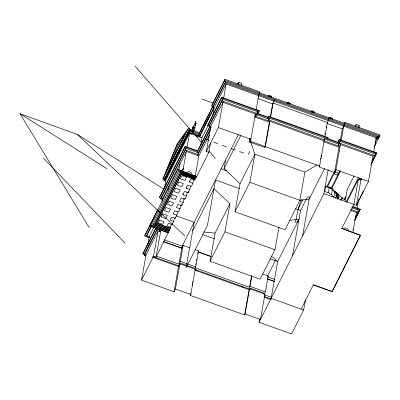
<?xml version="1.0" encoding="UTF-8"?>
<svg xmlns="http://www.w3.org/2000/svg" width="400" height="400" viewBox="0 0 400 400"><rect width="100%" height="100%" fill="white"/><g stroke="black" fill="none" stroke-linecap="round" stroke-linejoin="round"><path stroke-width="0.6" d="M149.52 237.735L144.765 236.03L144.94 235.05L157.925 209.29L156.37 213.005M144.655 254.63L142.895 254L143 253.425L155.705 228.21M149.225 237.58L146.305 236.535L146.48 235.555M144.29 255.315L144.61 253.525L157.13 228.685L156.815 230.475L144.29 255.315L146.045 255.945M168.26 232.885L149.535 225.945L168.295 232.675L156.07 257.07L153.565 256.17L158.065 230.925L146.005 254.845L141.51 280.095L174.025 291.76L175.415 289L179.915 263.75L195.295 269.27L190.8 294.52L190.335 295.44L244.61 314.915L245.075 313.995L249.575 288.745L264.955 294.265L260.46 319.515L245.075 313.995M147.74 245.11L149.27 236.51L153.76 227.61M168.76 231.755L151.285 225.265L168.795 231.545L168.295 232.675M169.26 230.625L153.04 224.585L169.295 230.42L168.795 231.545M169.295 230.42L169.76 229.5L154.79 223.905L180.105 173.675M160.96 198.24L159.46 197.7L159.56 197.125L185.16 146.34L197.665 150.83L197.565 151.4L185.055 146.915L185.16 146.34M163.955 180.385L164.125 179.405L189.48 129.105L189.305 130.085L163.955 180.385L165.75 181.03M169.76 229.5L170.26 228.37L156.54 223.225L181.215 174.28L194.93 179.425L181.215 174.28M162.56 199.63L160.855 199.02L161.17 197.23L186.305 147.365M187.06 147.235L189.575 133.11L165.495 180.89L164.865 180.665L165.04 179.69M162.04 201.525L162.57 198.55L186.775 150.52M164.41 188.2L165.835 180.215M159.635 229.58L159.315 231.375L160.155 229.7M156.07 257.07L160.565 231.82L161.4 230.16M168.035 190.05L168.685 186.415M196.64 176.575L177.915 169.635L196.64 176.575L208.83 152.39L210.54 142.775M178.975 169.915L180.055 163.855M170.26 228.37L171.3 224.215M154.755 224.115L180.39 173.12M170.76 227.24L167.135 225.94L168.46 223.305L172.09 224.61L172.295 223.445M185.525 150.075L185.845 148.285L198.35 152.77L198.03 154.56L185.525 150.075L160.855 199.02M164.865 180.665L189.29 132.21L189.465 131.23L164.58 180.61M172.09 224.61L173.685 221.445L174.305 217.95M182.655 171.955L186.31 151.44L198.815 155.93L195.26 175.9M173.685 221.445L170.055 220.14L171.63 217.015L175.26 218.315L175.47 217.15M175.26 218.315L176.855 215.15L177.48 211.66M193.135 130.155L193.51 128.23C193.32 127.49 193.025 128.335 192.45 129.58L193.165 126.54L192.8 128.29L195.64 121.45L195.255 123.175L195.715 122.48L195.78 122.92C197.175 121.86 193.685 128.95 194.695 128.225C195.255 125.71 194.815 130.005 194.265 130.48M176.855 215.15L173.225 213.85L174.805 210.72L178.435 212.025L180.03 208.86L180.755 204.785M180.03 208.86L176.4 207.555L178.015 204.355L181.64 205.655L183.235 202.49L179.61 201.19L181.27 197.895L184.895 199.195L186.495 196.03L182.865 194.73L183.07 193.565M181.64 205.655L181.955 203.91M183.235 202.49L183.965 198.415M182.865 194.73L184.54 191.4L188.17 192.7L189.765 189.535L186.14 188.235L186.345 187.07M184.895 199.195L185.105 198.035M186.495 196.03L187.22 191.955M186.14 188.235L187.685 185.16L191.315 186.465L192.91 183.3L189.28 181.995L189.49 180.83M188.17 192.7L188.38 191.535M212.91 106.065L199.485 132.695L199.31 133.675L189.305 130.085M189.765 189.535L190.39 186.045M189.29 132.21L199.925 136.025L200.095 135.045L213.71 108.035M192.91 183.3L193.635 179.225M163.66 241.765L181.5 248.12L181.675 247.145L181.21 248.065M174.025 291.76L178.525 266.51L179.915 263.75M156.3 256.025L178.945 264.15L181.965 247.2L181.5 248.12M189.28 181.995L190.875 178.83L194.505 180.135L194.72 178.925M200.66 145.58L202.085 137.595L208.22 125.42M178.945 264.15L180.335 261.39L183.18 245.42L190.015 247.87M153 224.795L179.565 171.96L195.825 177.79L194.93 179.425M151.25 225.475L178.74 170.795L196.25 177.08L195.785 178M222.88 98.245L208.965 125.845L207.715 125.4L221.73 97.225L259.25 110.685L257.29 114.94M212.78 115.285L214.09 107.915L212.84 107.465L213.015 106.485L211.765 106.035L211.94 105.06L224.925 79.295L259.94 91.86L258.11 96.765M211.195 127.465L209.11 126.715L209.43 124.925M208.83 152.39L206.33 151.495L210.825 126.245M207.715 125.4L221.73 97.225M211.765 106.035L224.75 80.275L224.925 79.295M209.11 126.715L222.095 100.955L222.415 99.165L258.685 112.18M212.84 107.465L225.36 82.625L225.535 81.645L198.845 134.595L198.33 136.25M206.33 151.495L218.385 127.57L222.885 102.325L256.65 114.44M223.63 98.12L226.15 83.99L199.925 136.025M190.335 295.44L190.765 293.035M192.155 285.22L192.37 284.02M192.585 282.815L192.8 281.615M194.94 269.595L195.15 268.4L181.02 263.33L180.555 264.25M251.855 275.94L249.995 286.38L249.53 287.3L195.255 267.83L195.58 265.985M195.8 264.755L196.02 263.53M196.565 260.455L196.785 259.23M197.77 253.7L197.99 252.475M195.255 267.83L195.72 266.91L198.56 250.94L195.145 249.71M238.155 84.56L238.56 82.3L241.69 83.425L241.285 85.68M317.145 164.79L304.9 172.115L299.885 200.275L285.045 229.715L235.02 211.765L240.035 183.61L224.075 168.635L225.625 159.945M278.98 227.1L274.95 249.75L260.11 279.19L210.085 261.24L215.1 233.085L229.94 203.64L213.98 188.67L192.645 230.99M210.085 261.24L224.925 231.8L229.94 203.64M264.895 147.52L269.39 122.27L269.855 121.35L265.355 146.6L264.895 147.52L249.51 142L250.155 138.395M249.51 142L250.9 139.24L255.4 113.99L254.935 114.91M256.15 109.785L258.84 94.68M255.935 115.085L255.72 116.28L257.115 113.52L257.43 111.73L256.875 112.835M259.25 110.685L257.755 114.02L339.045 143.185M235.02 211.765L249.86 182.325L254.875 154.165L250.735 141.98M268.7 95.655L268.68 96.36L268.7 95.655L270.325 95.75L271.7 96.735L271.3 97.3L271.16 97.05M268.135 117.745L268.7 116.25L327.98 137.52L327.415 139.015L327.98 137.52M267.67 118.665L268.7 116.25M268.92 119.11L268.605 120.9L269.385 118.19L268.92 119.11L256.04 114.49M270.36 116.835L272.655 103.94L274.685 99.28M270.605 117.145L273.12 103.02L327.395 122.495L324.88 136.62M244.61 314.915L249.11 289.665L249.575 288.745M249.53 287.3L251.61 275.635M250.465 289.52L250.68 288.325L263.56 292.945L263.35 294.14M287.37 102.865L287.52 102.685M287.905 103.26L289.64 103.68M305.46 299.8L303.64 310.02L291.585 333.94L259.07 322.275L259.605 319.27M264.265 294.11L265.375 291.9L268.22 275.935L262.525 273.89M311.41 111.49L311.565 111.315M311.035 111.28L311.22 110.915L312.845 111.01L314.225 111.99L313.825 112.56L313.68 112.305M301.255 199.525L297.94 209.55L296.16 219.545L294.795 222.255L297.655 221.895L297.86 220.735M292.455 256.03L300.57 210.495L306.18 199.365M302.555 235.995L309.325 197.99M328.155 169.725L323.885 193.675L356.405 205.34L368.46 181.42L372.955 156.17L340.44 144.505L335.945 169.755L334.55 172.515L319.17 166.995L319.49 165.19M320.56 159.18L320.775 157.975M320.99 156.775L321.205 155.57M324.965 134.47L325.18 133.24M326.165 127.71L326.385 126.485M319.17 166.995L319.635 166.075L324.13 140.825L324.915 138.115M329.135 117.775L328.325 120.655L326.935 123.415L342.315 128.93L340.345 139.99M325.59 186.88L324.77 191.485L328.34 192.81L331.435 194.775L333.83 197.235L334.755 192.055L332.355 189.595L329.265 187.635L326.715 186.685M328.34 192.81L329.265 187.635M339.29 139.405L337.795 142.735L339.29 139.405L376.805 152.865L370.86 165.03M301.14 309.12L313.365 284.73L331.54 291.25M340.435 140.425L338.58 144.105L338.265 145.895L339.655 143.135L339.975 141.345L374.99 153.91L374.67 155.7L371.91 161.18M334.55 172.515L339.05 147.265L340.905 143.585M331.435 194.775L332.355 189.595M341.19 140.3L343.88 125.195L344.985 122.375L380 134.94L379.825 135.92L374.075 147.325M342.315 128.93L344.17 125.25L344.985 122.375M335.685 198.3L336.3 194.85L334.755 192.055M355.715 126.74L356.115 124.48L359.245 125.605L358.845 127.865M324.885 186.9L326.745 186.735L331.745 188.53L344.385 199.74L344.695 197.995M345.075 201.32L347.155 189.65L354.115 175.845M360.47 235.36L341.75 228.42L360.47 235.36L332.09 291.665L313.33 284.935M332.09 291.665L360.505 235.15M356.405 205.34L360.9 180.095L358.4 179.195L353.9 204.445L341.71 228.63M359.29 179.97L359.505 178.775L361.59 179.52M352.85 232.365L356.395 212.47M357.145 208.26L358.675 199.665M354.865 218.44L358.11 211.995L358.43 210.205L351.55 207.74M354.535 220.86L360.245 209.16L352.855 206.51M373.705 151.965L376.225 137.84L224.895 83.545M374.875 143.44L378.11 136.39L377 138.595M164.125 179.405L162.875 178.96L177.39 143.5L188.23 128.66L199.485 132.695M177.205 144.535L165.485 173.17L185.96 132.545L177.205 144.535L178.205 144.895L183.38 137.81L182.38 137.45M169.94 165.09L178.205 144.895M162.875 178.96L188.23 128.66M159.46 197.7L185.055 146.915M149.5 226.155L177.915 169.635M144.765 236.03L154.99 215.75M146.02 236.475L150.935 226.725M146.305 236.535L151.255 226.715M201.015 132.59L202.415 129.815M203.81 127.04L206.05 122.605M206.61 121.495L209.965 114.835M181.68 171.41L183.345 168.105M181.81 171.65L183.205 168.88M156.505 223.435L181.175 174.485M142.895 254L155.88 228.235M197.665 150.83L209.755 126.84M197.1 152.32L209.935 126.855M210.36 127.165L223.345 101.405M198.35 152.77L211.1 127.475M197.565 155.48L210.225 130.365M198.815 155.93L209.42 134.895M237.63 84.14L238.56 82.3M141.51 280.095L153.565 256.17M194.505 180.135L194.97 179.215M196.21 177.29L196.675 176.37M238.535 134.33L182.135 246.225L164.135 239.765M183.18 245.42L181.79 248.18L163.21 241.515M224.075 168.635L240.915 135.225M270.14 96.12L270.325 95.75M271.125 97.24L271.31 96.87M271.3 97.3L271.7 96.735M198.56 250.94L198.1 251.86L210.94 256.465M240.035 183.61L254.875 154.165L304.9 172.115M287.18 102.29L287.16 102.99L287.18 102.29L288.805 102.385L290.18 103.365L289.78 103.93L290.18 103.365M288.615 102.75L288.805 102.385M289.605 103.87L289.79 103.5M311.22 110.915L311.205 111.62L313.08 112.29M312.66 111.375L312.845 111.01M313.65 112.495L313.835 112.13M313.825 112.56L314.225 111.99M329.7 117.545L329.68 118.25L329.7 117.545L331.325 117.64L332.705 118.62L332.3 119.19L332.315 118.76M329.855 118.31L330.045 117.945M332.3 119.19L332.705 118.62M297.94 209.55L302.99 199.535M267.74 275.625L275.31 260.605M306.26 199.51L307.465 197.125L310.32 196.76M267.665 277.035L268.22 275.935M324.58 168.475L309.12 199.15L299.66 200.345M264.49 295.185L264.955 294.265M355.19 126.32L356.115 124.48M326.745 186.735L334.015 172.31M259.07 322.275L323.885 193.675M336.025 169.785L327.6 186.5L331.355 187.845L339.78 171.13M358.55 126.985L359.245 125.605M331.745 188.53L340.695 170.775M337.44 198.65L337.9 197.73A1.245 0.94 10.1 0 0 339.19 196.845A1.245 0.94 10.1 0 0 337.81 195.84M340.785 200.22L342.145 197.52M344.385 199.74L346.06 196.415M375.66 138.95L376.685 136.92M346.265 201.745L358.54 177.385M377.79 139.325L379.17 136.585M346.68 202.445L358.4 179.195M358.945 179.88L359.505 178.775M360.9 180.095L361.74 178.425M372.955 156.17L373.42 155.25M374.99 153.91L375.455 152.99M371.52 163.355L376.805 152.865M358.33 200.935L359.17 199.265M357.77 202.485L363.315 191.48L362.595 192.47M357.18 209.76L357.64 208.84M354.9 219.765L360.245 209.16M352.89 230.2L353.43 229.13M248.12 154.665L249.745 151.47M341.04 200.37L342.82 197.93M289.565 220.38L299.02 219.185L277.69 261.505L271.125 298.35L303.64 310.02M203.57 232.01L215.1 233.085M268.865 95.995L271.485 96.935M287.345 102.625L289.965 103.565M311.39 111.25L314.01 112.19M329.87 117.88L332.49 118.82M224.75 80.275L344.52 123.295M344.81 123.355L379.825 135.92M268.855 96.425L270.56 97.035M224.285 81.195L379.36 136.84M225.36 82.625L343.88 125.195M344.17 125.25L377.935 137.37M257.845 98.625L272.655 103.94M221.63 97.795L259.145 111.26M339.185 139.975L376.705 153.44M268.6 116.825L327.88 138.095M257.855 113.445L268.235 117.17M327.515 138.44L337.895 142.165M222.095 100.955L257.115 113.52M339.655 143.135L374.67 155.7M324.45 139.035L338.58 144.105M269.065 119.98L324.595 139.905M254.89 115.98L339.515 146.345M254.575 116.955L269.39 122.27M323.665 141.745L339.05 147.265M218.385 127.57L250.9 139.24M335.945 169.755L368.46 181.42M249.975 141.08L319.635 166.075M188.84 131.005L200.095 135.045M188.95 132.885L202.085 137.595M352.64 207.045L360.145 209.735M350.72 209.345L358.11 211.995M350.77 210.45L357.645 212.915M220.915 168.72L226.78 170.825M249.86 182.325L299.885 200.275M170.09 161.915L171.09 162.275M239.49 188.58L215.525 179.98L207.415 225.515L186.085 267.84L194.195 222.3L176.195 215.845M295.605 208.71L300.57 210.495M179.325 171.005L184.575 172.89M185.745 173.31L195.665 176.87M180.145 172.165L195.24 177.585M180.965 173.325L195.36 178.71L180.35 173.325M161.315 198.1L162.57 198.55M224.925 231.8L274.95 249.75M202.615 234.57L214.345 238.78M270.065 258.77L277.69 261.505L271.175 256.075M156.54 223.225L170.3 228.16M154.79 223.905L169.8 229.29M156.815 230.475L160.565 231.82M198.445 252.075L211.26 256.675M267.76 276.945L274.725 279.445M146.77 235.615L149.27 236.51M267.41 278.9L274.38 281.4M267.125 278.845L274.11 281.35M180.335 261.39L195.72 266.91M249.995 286.38L265.375 291.9M195.27 269.53L249.63 289.035M241.155 286.47L242.91 287.1M264.565 294.87L271.535 297.37M194.835 270.19L249.11 289.665M143.36 253.08L144.61 253.525M152.78 256.46L179.045 265.88M263.915 296.335L271.485 299.05M144.755 254.395L146.005 254.845M152.395 257.135L178.525 266.51M264.145 297.235L270.535 299.525M175.415 289L190.8 294.52M201.84 99L212.83 102.98M189.37 129.62L193.67 131.175M187.74 132.82L192.04 134.375M196.285 135.91L200.58 137.465M204.83 139L209.125 140.555M213.47 142.13L217.77 143.685M222.24 145.3L226.535 146.855M231.06 148.49L235.355 150.045M239.525 151.555L243.82 153.11M89.25 227.64L20 113.71L77.455 134.5L163.97 189.205M20 113.71L107.045 168.745M331.6 118.335L332.515 118.99M77.455 134.5L185.135 236.225M43.35 158.035L125.035 243.15M135.035 66.06L201.89 142.91M208.865 150.925L215.425 158.47M249.55 138.5L250.14 140.24M336.3 194.85L336.885 197.785M187.355 172.615A2.335 1.5 26.7 0 1 189.8 171.88A2.335 1.5 26.7 0 1 191.705 174.175M338.065 194.02A16.115 12.14 10.1 0 1 338.4 195.63M338.455 197.225A16.115 12.14 10.1 0 1 338.24 198.805M344.035 228.83A2.335 1.5 26.7 0 1 346.48 228.1A2.335 1.5 26.7 0 1 348.39 230.395M336.54 192.16A15.7 11.83 10.1 0 1 337.735 199.26M331.475 188.045A15.7 11.83 10.1 0 1 332.82 188.995M335.415 191.585A15.7 11.83 10.1 0 1 337.775 198.9M195.24 124.605L195.015 125.68L196.01 123.19L195.24 124.605M159.585 220.12L158.255 222.755L162.78 224.375L164.11 221.745L159.585 220.12M162.755 213.83L161.18 216.955L165.705 218.58L167.28 215.45L162.755 213.83M165.925 207.535L164.35 210.665L168.875 212.285L170.45 209.16L165.925 207.535M169.135 201.17L167.52 204.37L172.045 205.995L173.66 202.79L169.135 201.17M172.39 194.71L170.73 198.005L175.255 199.625L176.915 196.335L172.39 194.71M175.665 188.215L173.985 191.545L178.51 193.17L180.19 189.84L175.665 188.215M178.81 181.975L177.26 185.05L181.785 186.675L183.335 183.6L178.81 181.975M182 175.645L180.405 178.81L184.93 180.435L186.525 177.27L182 175.645M335.435 171.905L334.365 174.02L337.245 175.055L338.31 172.935L335.435 171.905"/></g></svg>
